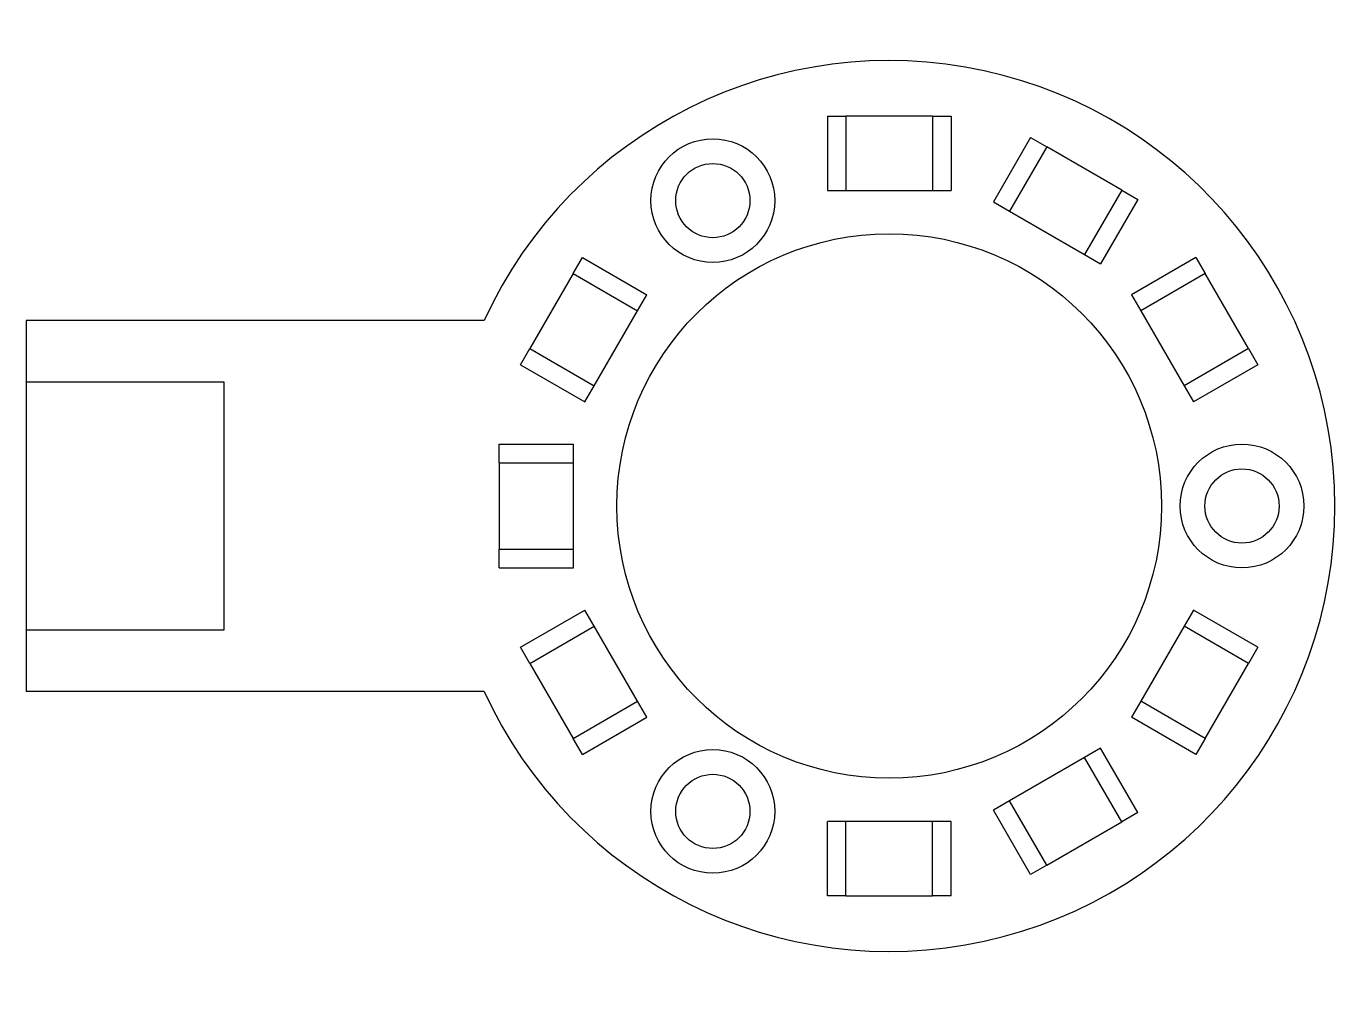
# Model space of a CAD drawing. Header units: millimetres. Extents: x -34.9 to 18, y -19.4 to 19.4.
import ezdxf

# ---------------------------------------------------------------- set-up
doc = ezdxf.new("R2010")
doc.units = ezdxf.units.MM

# ---------------------------------------------------------------- blocks, each defined once
blk = doc.blocks.new('工程图视图1')
at = {"color": 7, "linetype": 'Continuous', "lineweight": 25}
for p, q in [((24.363, 10.75), (24.363, 7.75)), ((24.363, 10.75), (25.113, 10.75)), ((28.613, 10.75), (25.113, 10.75)), ((25.113, 10.75), (25.113, 7.75)), ((28.613, 10.75), (28.613, 7.75)), ((28.613, 10.75), (29.363, 10.75)), ((29.363, 10.75), (29.363, 7.75)), ((32.573, 9.89), (31.073, 7.292)), ((32.573, 9.89), (33.223, 9.515)), ((33.223, 9.515), (31.723, 6.917)), ((36.254, 7.765), (33.223, 9.515)), ((24.363, 7.75), (25.113, 7.75)), ((25.113, 7.75), (28.613, 7.75)), ((28.613, 7.75), (29.363, 7.75)), ((36.254, 7.765), (34.754, 5.167)), ((36.254, 7.765), (36.903, 7.39)), ((31.073, 7.292), (31.723, 6.917)), ((31.723, 6.917), (34.754, 5.167)), ((36.903, 7.39), (35.403, 4.792)), ((14.098, 4.391), (14.473, 5.04)), ((14.473, 5.04), (17.071, 3.54)), ((34.754, 5.167), (35.403, 4.792)), ((39.253, 5.04), (36.655, 3.54)), ((39.253, 5.04), (39.628, 4.391)), ((14.098, 4.391), (12.348, 1.359)), ((14.098, 4.391), (16.696, 2.891)), ((39.628, 4.391), (37.03, 2.891)), ((41.378, 1.359), (39.628, 4.391)), ((16.696, 2.891), (17.071, 3.54)), ((36.655, 3.54), (37.03, 2.891)), ((14.946, -0.141), (16.696, 2.891)), ((37.03, 2.891), (38.78, -0.141)), ((10.5, 2.5), (-8, 2.5)), ((-8, 2.5), (-8, 0)), ((11.973, 0.71), (12.348, 1.359)), ((12.348, 1.359), (14.946, -0.141)), ((41.378, 1.359), (38.78, -0.141)), ((41.378, 1.359), (41.753, 0.71)), ((11.973, 0.71), (14.571, -0.79)), ((41.753, 0.71), (39.155, -0.79)), ((0, 0), (-8, 0)), ((-8, 0), (-8, -10)), ((0, -10), (0, 0)), ((14.571, -0.79), (14.946, -0.141)), ((38.78, -0.141), (39.155, -0.79)), ((11.113, -2.5), (14.113, -2.5)), ((11.113, -3.25), (11.113, -2.5)), ((14.113, -3.25), (14.113, -2.5)), ((11.113, -3.25), (14.113, -3.25)), ((11.113, -3.25), (11.113, -6.75)), ((14.113, -6.75), (14.113, -3.25)), ((11.113, -6.75), (14.113, -6.75)), ((11.113, -7.5), (11.113, -6.75)), ((14.113, -7.5), (14.113, -6.75)), ((11.113, -7.5), (14.113, -7.5)), ((11.973, -10.71), (14.571, -9.21)), ((14.946, -9.859), (14.571, -9.21)), ((39.155, -9.21), (38.78, -9.859)), ((41.753, -10.71), (39.155, -9.21)), ((-8, -10), (0, -10)), ((-8, -10), (-8, -12.5)), ((12.348, -11.359), (14.946, -9.859)), ((16.696, -12.891), (14.946, -9.859)), ((38.78, -9.859), (37.03, -12.891)), ((41.378, -11.359), (38.78, -9.859)), ((12.348, -11.359), (11.973, -10.71)), ((41.753, -10.71), (41.378, -11.359)), ((12.348, -11.359), (14.098, -14.391)), ((39.628, -14.391), (41.378, -11.359)), ((10.5, -12.5), (-8, -12.5)), ((14.098, -14.391), (16.696, -12.891)), ((17.071, -13.54), (16.696, -12.891)), ((37.03, -12.891), (36.655, -13.54)), ((39.628, -14.391), (37.03, -12.891)), ((14.473, -15.04), (17.071, -13.54)), ((39.253, -15.04), (36.655, -13.54)), ((14.473, -15.04), (14.098, -14.391)), ((35.403, -14.792), (34.754, -15.167)), ((36.903, -17.39), (35.403, -14.792)), ((39.628, -14.391), (39.253, -15.04)), ((34.754, -15.167), (31.723, -16.917)), ((36.254, -17.765), (34.754, -15.167)), ((31.723, -16.917), (31.073, -17.292)), ((32.573, -19.89), (31.073, -17.292)), ((33.223, -19.515), (31.723, -16.917)), ((36.903, -17.39), (36.254, -17.765)), ((24.363, -20.75), (24.363, -17.75)), ((25.113, -17.75), (24.363, -17.75)), ((28.613, -17.75), (25.113, -17.75)), ((25.113, -20.75), (25.113, -17.75)), ((28.613, -20.75), (28.613, -17.75)), ((29.363, -17.75), (28.613, -17.75)), ((29.363, -20.75), (29.363, -17.75)), ((33.223, -19.515), (36.254, -17.765)), ((33.223, -19.515), (32.573, -19.89)), ((25.113, -20.75), (24.363, -20.75)), ((25.113, -20.75), (28.613, -20.75)), ((29.363, -20.75), (28.613, -20.75))]:
    blk.add_line(p, q, dxfattribs=at)
for centre, radius in [((19.738, 7.341), 2.5), ((19.738, 7.341), 1.5), ((26.863, -5), 11), ((41.113, -5), 2.5), ((41.113, -5), 1.5), ((19.738, -17.341), 2.5), ((19.738, -17.341), 1.5)]:
    blk.add_circle(centre, radius, dxfattribs=at)
blk.add_arc((26.863, -5), 18, 204.6243, 155.3757, dxfattribs=at)

msp = doc.modelspace()

# ---------------------------------------------------------------- block references
at = {"color": 7, "linetype": 'Continuous', "lineweight": 25}
msp.add_blockref('工程图视图1', (-26.863, 5), dxfattribs=at)

doc.saveas('drawing.dxf')
